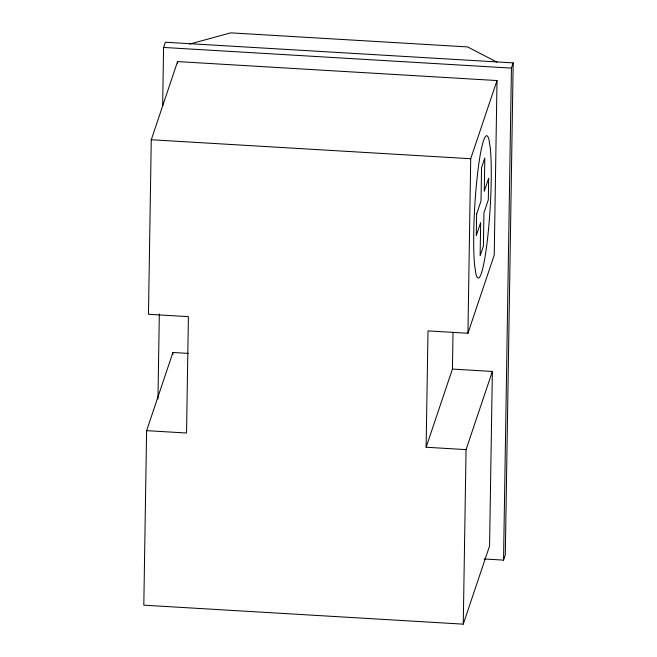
<?xml version="1.0" encoding="UTF-8"?>
<svg xmlns="http://www.w3.org/2000/svg" width="657" height="657" viewBox="0 0 657 657"><rect width="100%" height="100%" fill="white"/><g stroke="black" fill="none" stroke-linecap="round" stroke-linejoin="round"><path stroke-width="0.99" d="M188.272 353.392L172.914 352.481L146.61 430.647L143.809 605.179L463.259 624.15L489.564 545.983L492.364 371.451L452.435 369.078L426.13 447.245L466.059 449.618L492.364 371.451M426.13 447.245L427.994 330.89L467.924 333.263L494.228 255.097L497.021 80.556L177.571 61.586L151.266 139.752L148.474 314.284L188.403 316.658L186.539 433.012L146.61 430.647M157.959 399.037L159.323 313.956M162.649 105.876L163.585 47.444L165.342 42.237L513.191 62.891L505.307 554.91L503.549 560.125L484.11 558.967M172.881 354.517L172.914 352.481M177.538 63.63L177.571 61.586M452.435 369.078L453.018 332.335M463.259 624.15L466.059 449.618M467.924 333.263L470.716 158.723L497.021 80.556M503.549 560.125L511.433 68.106L513.191 62.891M189.668 44.085L230.689 32.85L467.612 46.918L496.955 62.152M163.585 47.444L511.433 68.106M151.266 139.752L470.716 158.723M476.629 213.968L476.284 235.592L480.669 222.567L480.136 255.811L483.396 246.129L483.93 212.884L488.315 199.851L488.66 178.219L484.275 191.253L484.809 158.008L481.548 167.691L481.014 200.935L476.629 213.968M490.327 148.457L489.03 139.941A71.293 7.736 -86.6 0 0 477.499 174.286A71.293 7.736 -86.6 0 0 474.625 265.354L475.923 273.879A71.293 7.736 -86.6 0 0 487.445 239.534A71.293 7.736 -86.6 0 0 490.327 148.457"/></g></svg>
